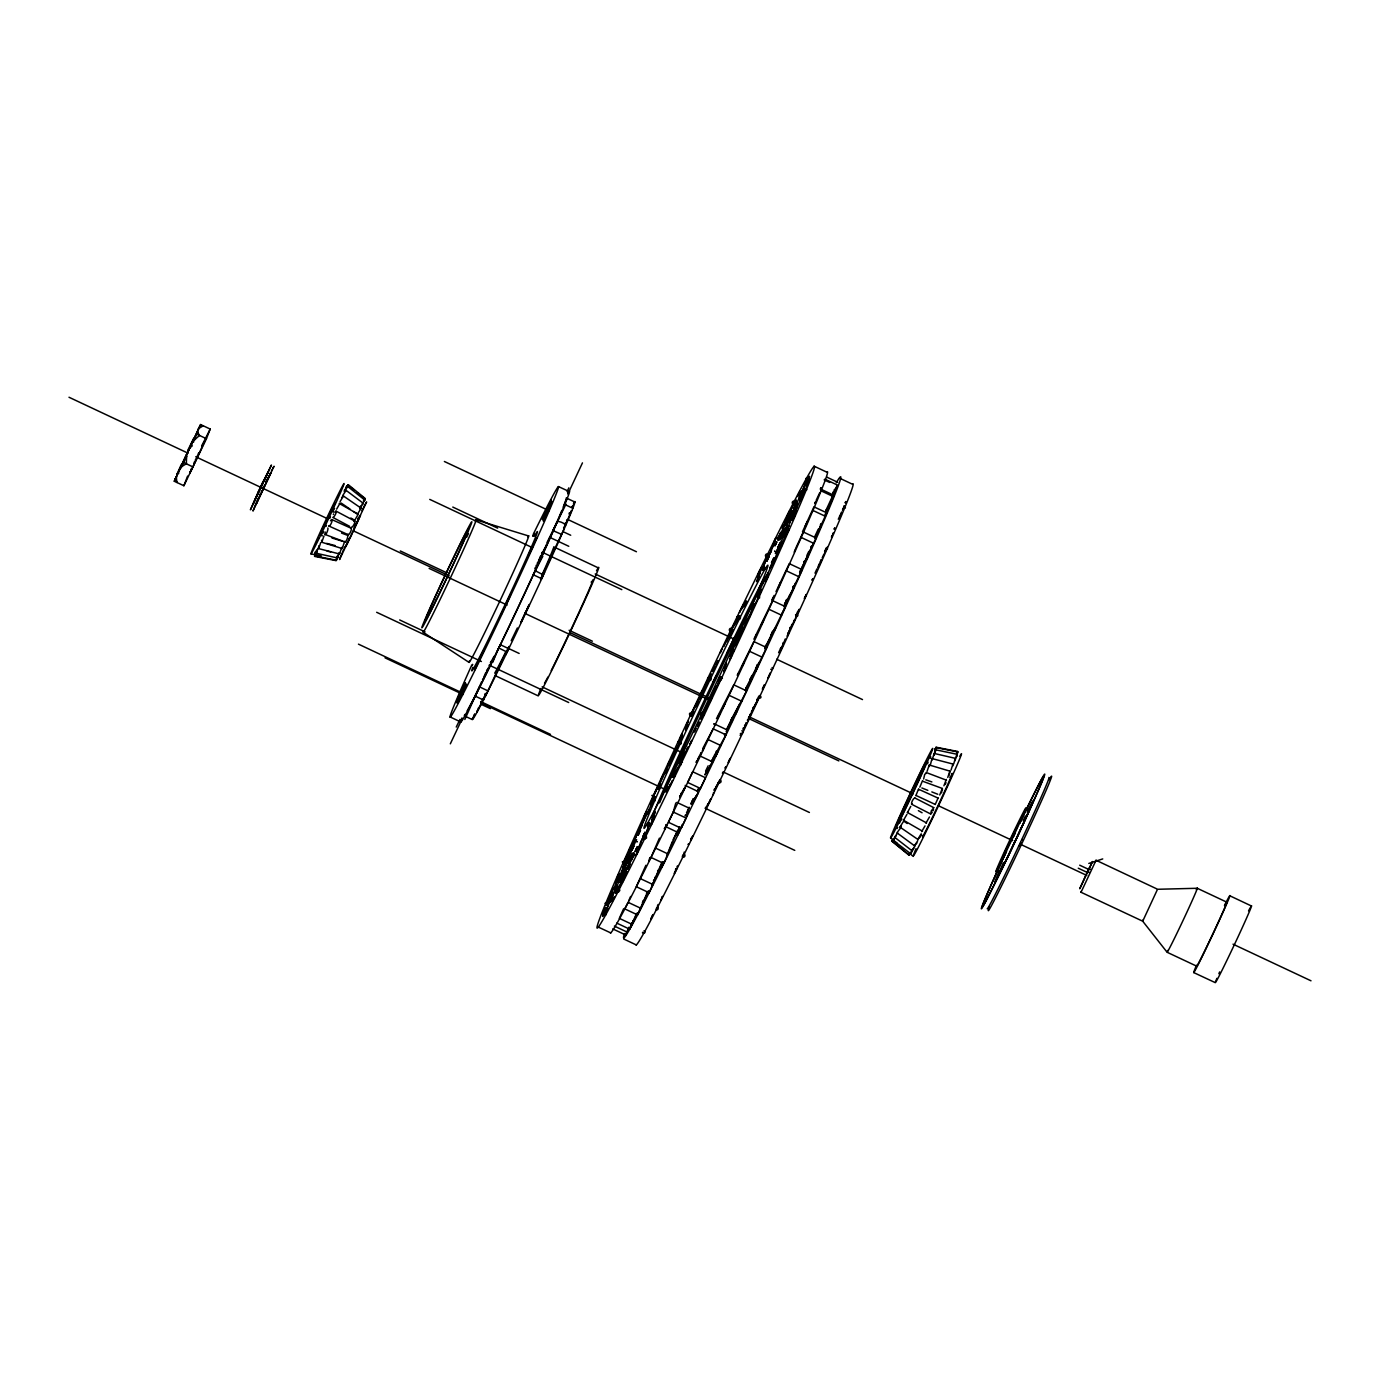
<?xml version="1.0" encoding="UTF-8"?>
<svg xmlns="http://www.w3.org/2000/svg" width="1380" height="1380" viewBox="0 0 1380 1380"><rect width="100%" height="100%" fill="white"/><g stroke="black" fill="none" stroke-linecap="round" stroke-linejoin="round"><path stroke-width="1.5" d="M922.634 781.235L942.35 788.463L942.385 790.05M927.084 771.317L929.24 764.986L949.906 771.144L949.388 774.991M947.75 777.475L949.906 771.144M337.755 555.312L336.461 560.245L315.037 555.95L315.416 552.759M336.41 560.228L336.824 557.054M934.295 754.55L935.45 749.754L956.875 754.239L956.495 756.913M320.678 542.668L318.728 548.636L339.566 554.001L341.515 548.033M926.204 773.249L924.721 774.352L923.651 779.027M946.508 780.218L926.101 772.472M936.123 747.218L957.565 751.445L956.892 755.533M913.836 848.459L911.801 850.598L894.568 837.246L897.656 832.847M911.783 850.58L915.061 846.009M341.861 547.343L342.24 548.516L344.396 542.168M339.394 552.638L339.566 554.001M337.548 556.727L337.652 558.003L339.204 552.621M951.044 770.057L952.924 764.037L952.89 765.831M918.787 790.05L918.562 789.205L938.245 798.175M916.958 843.008L914.44 845.733L896.931 832.813L901.123 827.138M914.44 845.733L917.821 840.61M935.226 749.995L935.312 748.547M336.806 558.296L336.047 560.625L314.588 556.399L315.037 553.949M682.41 856.601L682.789 854.962M931.966 760.104L931.983 758.586L952.924 764.037M1018.319 823.826L1003.346 855.773L1018.388 823.774M317.987 548.205L316.417 553.311L316.71 549.965M936.175 747.667L935.744 750.013L936.175 747.667L957.634 751.91L957.134 754.601M932.501 759.034L934.053 753.428L955.305 758.327L955.063 760.708M953.718 763.934L955.27 758.327M929.292 766.521L929.344 765.089M363.578 501.095L364.803 500.077L362.164 504.166M321.609 540.218L321.695 542.219L342.068 548.516M316.21 551.293L315.123 555.847M337.6 555.605L337.427 556.519M933.915 755.498L934.105 753.48M955.667 759.052L956.858 754.222M315.554 551.569L315.313 552.863M336.582 558.038L336.875 556.727M935.312 751.876L936.088 747.253L935.399 749.892M956.771 756.154L957.082 754.912M315.054 554.122L315.692 551.431M935.053 752.738L935.519 749.771M957.082 754.55L957.634 751.928M314.864 555.036L314.623 556.244M336.341 559.262L336.065 560.556M569.181 516.189L571.51 510.721M1196.702 966.173L1167.118 952.269L1142.709 921.202L1081.04 892.274L1081.282 891.359M318.797 545.79L318.625 548.533M322.023 536.078L322.23 535.13M957.03 753.463L957.582 751.548M533.37 574.442L542.84 556.226M533.111 536.113L534.095 533.56M1226.837 902.175L1197.236 888.272L1157.63 889.272L1096.048 860.258L1081.04 892.274M833.486 496.679L833.831 495.265L821.014 489.245L820.686 490.659L833.486 496.679L824.516 515.827M781.494 537.872L782.598 535.371M711.442 695.417L709.096 700.436L711.459 695.382M784.013 530.61L784.565 529.334M684.204 852.081L683.825 854.237M934.691 750.134L935.26 748.512M642.666 838.126L640.337 843.111L642.666 838.091M642.028 825.171L639.63 830.191L642.028 825.136M689.12 807.179L686.05 818.047L681.151 828.259L668.351 822.239L673.25 812.027L675.803 802.988M681.151 828.259L682.168 824.636M632.989 846.199L630.591 851.236L632.971 846.182M668.041 787.014L665.695 792.017L668.093 786.928M333.253 511.186L333.236 512.273M679.961 740.991L682.375 735.902L679.978 741.008M624.381 866.485L626.761 861.396L624.381 866.502M683.273 755.55L680.944 760.553L683.324 755.447M731.003 632.627L728.675 637.629L731.055 632.54M627.572 869.193L628.745 866.571M628.814 866.726L629.987 864.104M621.362 877.266L622.518 874.644M534.974 570.578L543.254 574.891M623.605 879.681L622.363 882.148L624.778 877.059M639.647 909.644L640.079 908.609M660.779 900.191L661.434 898.966M761.243 625.002L762.105 623.053M778.493 587.018L780.908 581.929M930.31 758.327L930.81 756.878M760.88 590.968C757.879 596.988 758.603 596.367 759.207 594.056C753.601 590.968 761.053 594.832 760.88 590.916M784.961 521.795L786.134 519.156M787.376 516.724L786.203 519.363M506.977 652.033L498.698 647.962M821.428 560.522L820.375 562.902M615.704 893.067L616.894 890.393M782.615 645.581L781.77 647.496M623.07 867.347L624.226 864.708M769.367 675.217L770.333 673.026M625.761 859.723L626.934 857.084M758.327 574.736L760.725 569.647L758.327 574.753M794.035 507.961L796.415 502.907M796.433 502.907L794.087 507.926M820.6 526.936L818.219 531.99L820.617 526.867M684.446 754.222L685.619 751.548M727.605 639.095L726.38 641.528L728.778 636.404M724.811 669.231L723.724 671.681L726.122 666.626M801.797 490.763L799.434 495.851L801.815 490.78M722.447 708.613L723.517 706.181M807.179 481.258L808.266 478.808M608.373 898.949L610.771 893.895M741.629 608.925L744.044 603.871M695.71 797.709L696.883 795.053M696.917 795.329L698.108 792.655M945.973 782.581L945.266 784.444M636.266 849.149L634.99 851.736L637.353 846.647M757.706 579.272L756.516 581.67L758.897 576.599M702.386 751.031L702.782 750.065M717.566 752.048L715.185 757.051L717.566 751.997M806.248 486.002L808.559 481.068L806.179 486.139M833.33 495.006L834.158 493.109M345.707 488.244L348.381 484.76L365.321 498.56L363.596 500.681M717.704 717.859L718.118 716.893M638.129 835.193L640.51 830.122L638.216 835.09M691 803.747L693.381 798.692L692.053 801.297M899.484 823.084L900.45 821.083M724.069 668.334L725.173 665.816M339.842 558.503L339.601 559.556L366.632 501.923L364.976 504.7M345.656 546.428L346.484 544.324M784.513 529.385L782.15 534.44L783.909 530.834M624.726 877.128L623.536 879.526M680.219 741.474L678.236 745.649M654.344 798.416L653.965 799.365L654.379 798.33M726.07 666.661L724.931 668.972M808.128 477.877L806.852 480.533M626.917 857.084L624.588 862.103L625.709 859.516M685.584 751.703L683.255 756.637L684.411 753.998M728.744 636.559L727.553 638.854M360.49 515.309L359.473 517.776M637.318 846.785L636.077 849.235M834.107 493.143L832.709 495.989L833.21 495.265M941.902 791.654L941.402 792.879M326.042 526.418L326.422 525.487M802.487 531.714L813.959 506.839L826.758 512.86L815.287 537.734M927.429 763.744L928.085 762.295M933.553 809.543L933.053 810.698M912.835 850.028L908.937 854.755L891.963 840.972L893.498 838.798M908.92 854.72L909.662 853.582M649.635 823.187L645.547 835.849M174.277 481.241L200.6 424.54L210.191 429.059L206.465 438.719L183.885 485.743L174.277 481.241L200.6 424.54M183.885 485.743L187.611 476.083M189.716 472.719L190.216 471.443M263.304 481.62L268.445 471.425L253.454 503.389L258.043 492.608M541.15 577.789L540.581 579.496L544.531 572.579M645.512 835.952L644.046 839.04L649.566 823.256M892.084 840.92L895.585 836.573M893.498 839.54C889.445 844.508 897.811 834.572 892.877 840.092L910.213 853.375M1087.492 871.315L1087.078 872.367L1088.941 868.296M677.666 830.191L663.815 863.466L651.015 857.446L659.433 838.126M666.92 855.479L672.353 841.524M340.084 557.882L341.171 555.209M767.97 678.046L769.247 675.458M1143.089 919.891L1142.726 921.185L1157.216 889.945M322.782 533.439L323.645 531.645M701.937 715.582L721.568 677.149M721.55 677.252L701.989 715.513M738.852 672.836L737.61 675.562M832.83 493.178L833.399 491.849M796.95 613.997L798.33 611.72M676.925 867.071L677.425 865.933M492.764 662.331L498.352 648.41M505.908 654.707L509.082 646.461L508.565 647.186M543.306 575.115L542.547 576.857M731.78 628.452L739.473 616.084M472.391 664.505L471.977 665.626L472.702 664.436M657.432 906.125L658.07 904.521M476.807 711.839L477.463 710.286M520.881 622.328L526.229 610.598M778.061 540.132L781.839 531.749M329.786 518.345L330.458 516.879M620 885.649L617.309 891.808L621.448 882.148M740.405 733.556L740.387 733.505A1.777 1.587 28 0 0 742.63 732.935A1.777 1.587 28 0 0 741.871 730.745M619.327 886.771L622.622 879.319M801.021 570.578L799.693 573.494M666.402 824.602L665.885 825.792M698.97 757.43L699.712 755.654M541.477 576.961L563.782 529.558M795.501 548.774L803.246 531.956L816.046 537.976L800.072 571.907M538.786 561.022L539.511 559.331M620.879 883.045L623.467 877.352M772.714 631.402L772.11 632.747M257.008 501.854L255.973 504.614L271.015 472.685L269.911 474.461M484.966 695.054L485.605 693.398L484.984 694.399M662.693 861.81L649.083 892.722L636.284 886.702L645.892 865.295M652.292 885.115L661.883 862.31M622.139 880.061L624.329 875.317M739.387 616.325L738.11 619.051M745.58 725.173L744.51 727.553M756.93 699.971L757.43 698.849M623.018 877.991L625.278 873.091M701.144 752.842L700.333 754.653M708.647 803.384L709.7 801.073M623.984 875.714L626.313 870.642M546.808 544.6L540.253 558.693M625.036 873.247L629.625 862.949M784.082 526.211L794.725 501.216L782.391 530.127M177.14 473.84L181.108 464.905A45.954 45.092 32.3 0 0 180.763 468.372M341.654 554.053L342.206 552.793M626.675 869.417L628.486 865.571M737.714 640.803L735.575 645.271L737.714 640.803L595.211 573.994M679.805 827.31L677.649 831.864L679.771 827.241M644.011 930.827L644.115 930.793A1.777 1.242 23.8 0 1 642.459 932.811L642.804 932.242M486.295 672.509L485.294 675.027L493.022 659.036M493.316 658.398L494.213 656.207L493.264 657.725M606.044 905.142L607.752 901.623M628.4 865.433L630.212 861.603M629.573 862.724L631.385 858.895M780.632 534.181L783.616 527.643M696.193 762.416L696.727 761.036M650.687 919.391L651.826 917.045M780.407 650.135L781.546 647.979M257.301 501.182L258.353 498.784M603.871 915.233L606.355 909.817M630.177 861.344L632.005 857.118M631.988 857.515L633.938 852.943L632.661 855.635M807.973 478.291L805.644 483.276M776.009 591.606L789.274 563.644L802.091 569.647L784.185 607.096M191.026 469.562L191.51 468.441M255.472 504.7L252.971 511.031L274.034 466.25L272.705 468.372M347.053 542.995L347.76 541.391M359.18 518.483L352.625 532.784M779.372 537.389L778.216 539.873M628.918 900.347L630.625 896.448M648.548 890.738L640.872 908.316L628.055 902.313L624.726 908.868L637.525 914.888L647.772 891.463M666.885 824.619L665.798 826.655L676.959 832.019L672.991 839.868M681.496 792.827L681.047 793.793M681.047 794.57L681.841 792.827M685.049 787.273L683.842 789.567M756.758 634.144L755.585 636.37M741.319 733.418L740.37 735.488M342.809 551.414L343.465 549.93M534.819 568.75L535.354 567.525M606.079 905.073L607.131 902.744M901.088 827.552L900.588 828.466M556.847 522.158C557.451 519.812 567.525 524.21 565.265 526.28M484.415 696.331L483.742 697.832M605.285 911.973L608.235 905.591M605.147 912.542L604.026 914.923M803.781 487.485L805.471 483.966M805.04 484.656L806.731 481.102M698.108 758.379L697.625 759.448M821.031 487.865L820.41 489.245M755.567 668.662L756.068 667.334M785.824 601.145L786.6 599.403M770.713 635.438L771.334 634.076M255.973 503.545L258.37 498.232M464.836 719.498L481.672 681.72M486.571 671.87L487.243 670.37M473.375 717.1L472.512 719.084L473.461 716.893M485.225 696.572L506.857 650.377M607.183 907.66L610.167 901.244M803.522 488.365L799.175 497.818M803.143 488.917L804.816 485.415M786.945 529.799L786.583 530.8L788.946 525.728L786.962 529.834L788.17 530.369L787.342 532.352M664.436 828.587L665.022 827.31M679.633 796.76L680.047 795.639M719.687 713.788L720.101 712.822L719.653 713.65M744.355 661.641L742.337 666.005L743.061 664.349M655.259 876.956L654.862 877.835M750.013 679.512L750.548 678.339M784.513 604.095L785.306 602.318M827.12 508.582L826.62 509.703M690.707 840.248L691.535 838.419M748.46 719.67L748.064 720.602L749.789 716.824M762.467 688.931L763.675 686.619M759.759 695.779L758.483 698.142M344.172 548.343L344.914 546.67M482.517 679.823L483.121 678.511M556.744 522.399L555.519 525.09M487.865 690.845L479.412 686.792L477.152 691.708M609.167 903.227L610.823 899.777M610.512 900.209L611.495 898.277M611.202 898.673L612.841 895.258M801.504 492.867L802.85 489.848M623.622 908.73L619.309 918.356L632.109 924.359L637.284 912.818M753.877 639.199L772.61 600.645L785.41 606.665L764.813 648.962M616.774 923.116L629.591 929.137L636.491 913.733M724.638 734.764L725.104 733.643L724.414 734.919M656.914 907.367L656.225 908.868M258.75 497.87L259.63 495.92M535.923 566.249L536.544 564.886M478.084 708.889L478.791 707.319M611.892 897.138L614.704 890.859M613.289 894.016L613.997 892.446M614.911 890.652L620.482 878.059M795.605 505.753L797.312 502.216M797.105 502.423L800.124 495.938M649.169 860.378L648.669 861.603L650.394 857.739M631.367 924.41L632.247 922.513M785.927 602.163L786.428 600.973L785.945 601.852M758.81 696.176L758.258 697.383M764.02 685.894L764.537 684.67L763.795 686.36M790.447 627.193L790.05 628.107L790.602 627.176M791.913 624.364L791.378 625.519M825.464 549.999L824.723 551.62M831.467 537.182L832.192 535.337M787.29 636.008L789.257 631.954L787.307 636.215M348.554 539.58L349.002 538.614M567.128 491.694L568.853 487.847M540.115 557.986L541.202 555.588M615.514 889.065L616.325 887.254M619.655 880.13L629.349 858.67L628.245 860.948L630.212 861.017L627.107 859.395L628.245 860.948M791.534 514.775L794.035 509.479M794 509.324L796.502 504.011M649.997 857.601L649.462 858.809L650.101 857.653M652.119 884.58L652.654 883.321L652.016 884.804M679.288 827.224L678.736 828.466L679.684 826.655M675.493 870.107L676.01 868.762M483.742 677.114L484.397 675.665M623.829 870.918L625.537 867.158M786.479 525.918L790.706 516.603M789.826 518.777L792.379 513.17M650.515 857.774L649.255 860.171M632.73 921.823L633.351 920.356L632.678 921.616M745.804 690.604L746.425 689.189L745.649 690.673M757.068 665.505L757.499 664.539L756.965 665.747M784.53 604.871L785.738 602.301M843.801 506.46L844.474 505.736L843.887 506.857M834.193 529.264L834.797 527.85L834.262 528.816M832.813 534.319L833.417 532.887L832.795 534.095M537.182 563.454L537.855 561.971M483.38 698.625L482.241 701.092M785.617 527.798C777.406 535.578 788.498 533.957 783.909 532.197M784.634 530.196L787.255 524.452M773.162 598.196L772.144 600.059M737.248 675.182L753.877 641.579L766.676 647.6L745.355 690.397M612.755 928.895L625.554 934.916L629.125 927.084M625.554 934.916L628.97 928.205M751.427 676.804L751.945 675.476L751.427 676.476M260.113 494.885L260.596 493.816M487.64 669.524L488.486 667.661M474.013 715.685L474.737 714.116M804.247 491.452C808.991 484.518 802.729 490.142 806.644 490.055M665.453 827.396L664.781 829.035L665.609 827.379M683.6 790.067L682.945 791.568L684.928 787.29M714.15 724.448L714.202 724.621M815.839 501.544L814.89 503.562M718.325 716.444L719.36 714.236M719.498 714.236L717.79 717.755M795.208 549.93L794.656 551.12M785.824 602.387L784.513 605.182M784.737 606.545L786.445 602.991L784.858 606.562M652.154 916.337L652.895 914.63L652.033 916.579M692.053 837.625L692.76 835.97L692.018 837.401M842.663 509.496L843.473 507.754M844.094 506.598L845.423 507.805L843.922 507.943M812.13 579.962L812.682 578.807M748.667 719.221L749.133 718.204M749.84 717.014L749.375 718.031M193.925 463.111L194.563 461.696M485.087 674.147L485.795 672.595M538.562 560.435L539.287 558.866M533.232 574.736L541.719 578.72M606.959 903.365L605.009 903.313L608.201 904.745L606.959 903.365L610.46 895.534M610.184 896.327L611.823 892.774M801.004 498.525L796.484 508.565M803.453 493.212L799.883 501.199M805.058 489.71L803.85 488.279L806.731 489.245M803.229 493.919L804.868 490.331M682.358 792.051L683.186 790.154L682.445 791.551M803.833 562.436L804.281 561.453M811.613 545.894L810.733 547.894L811.543 546.377M683.514 854.945L682.462 857.101A1.777 1.777 0 0 0 684.842 856.169A1.777 1.777 0 0 0 683.807 853.841M839.42 516.568L840.248 514.792M840.8 513.774L841.628 511.98M842.456 510.169L843.284 508.375M841.231 514.05L841.852 512.653L841.11 514.309M708.078 803.833L707.233 805.627M819.841 563.73L819.047 565.593L820.013 563.661M258.543 491.504L250.418 509.824L271.463 465.043L261.2 485.829M259.733 495.248L260.44 493.712M565.231 523.52L565.662 522.572M568.767 517.12L567.887 519.018M611.288 893.705L613.824 888.202M613.479 889.186L616.826 881.923M795.191 511.152L796.864 507.512M703.093 749.392L704.128 747.201L703.127 749.616M716.462 718.687L733.781 684.842L746.58 690.863L726.38 730.089M834.348 490.159L834.779 489.21L834.227 490.418M845.284 502.527L845.888 501.544M838.298 519.242L839.126 517.414M725.207 767.936L725.811 766.642M744.165 727.967L743.354 729.865L744.269 728.036M759.552 696.21L758.827 697.763M1021.873 840.299L1022.39 839.195M257.887 492.505L259.061 490.4M486.536 671.008L487.278 669.404M541.616 554.691L542.513 552.759M616.394 882.665L618.982 877.076M617.671 880.095L622.156 870.435M623.122 868.348L636.542 839.506L635.818 840.92L637.37 841.817L634.334 840.368L644.063 819.824M789.86 522.641L792.638 516.638M791.189 519.984L795.622 510.41M814.856 503.32L815.701 501.544M723.879 705.732L724.845 703.559L723.758 705.991M647.116 892.118L646.565 893.291M832.52 495.455L836.953 485.864M826.085 510.082L837.608 485.156L824.809 479.136M663.832 861.707L662.279 864.829L663.487 862.431M820.41 525.021L821.169 523.727L820.427 525.28M792.758 587.966L793.69 585.845L792.81 587.57M675.182 871.522L674.285 873.505L675.355 871.453M691.277 838.281L690.638 839.333M722.395 773.266L722.982 772.007M709.976 800.814L710.907 798.675L710.062 800.297M798.347 611.133L799.175 609.305L798.295 610.909M805.04 596.902C802.315 603.164 808.49 589.484 805.351 596.591M195.218 460.299L195.874 458.867M258.612 490.935L259.354 489.348M261.182 492.143L261.907 490.555M261.613 491.591L262.148 490.469M540.029 557.261L540.77 555.64M774.008 542.927C771.006 549.551 777.596 535.63 774.128 542.685M621.793 870.987L623.777 866.744M793.793 513.394C796.864 506.632 790.223 520.605 793.673 513.653M783.029 537.303L786.945 528.902M785.272 532.697L790.205 522.089M780.045 544.582C777.095 551.31 783.599 536.889 780.304 544.358M657.587 871.142L658.036 870.211M745.821 688.775L746.873 686.498M661.727 898.052L662.538 896.345L661.658 898.484M826.689 548.395L827.241 547.17L824.826 552.155L826.655 548.481L827.517 548.895M259.578 489.262L260.096 487.744M567.853 494.057L582.464 462.869M555.209 525.728L552.897 530.558L561.488 534.353M569.026 513.67L569.474 512.705M572.2 506.891L572.752 505.77L571.993 507.34M573.459 504.321L574.477 502.044M481.827 701.989L480.964 703.852M681.409 735.471C684.618 728.33 677.856 742.647 681.306 735.713M701.057 693.105C697.9 700.281 704.456 685.705 701.282 692.915M669.11 762.95C672.302 755.861 665.643 769.954 669.007 763.192M675.389 750.237C678.546 743.164 671.905 757.241 675.269 750.461M672.388 758.293C669.197 765.52 675.803 750.91 672.577 758.224M716.824 663.09C713.581 670.421 720.377 655.414 717.031 663.004M731.573 632.316C728.468 639.371 734.936 625.002 731.797 632.161M616.964 880.613C620.103 873.592 613.427 887.788 616.843 880.871M628.728 856.118L631.712 849.718M775.75 543.927C772.576 551.086 779.183 536.51 775.94 543.841M790.982 512.273C794.173 505.166 787.411 519.518 790.878 512.515M603.509 914.44C600.404 921.495 606.924 907.057 603.75 914.267M616.653 887.754C613.548 894.723 620.258 880.457 616.774 887.495M611.288 899.846C608.218 906.798 614.704 892.481 611.513 899.708M808.49 478.636L809.525 476.238L807.231 481.223M621.276 880.578C624.398 873.747 617.723 887.771 621.173 880.82M796.036 505.943C793.017 512.722 799.641 498.646 796.157 505.684M782.788 535.285L783.892 532.766L781.511 537.872M786.376 529.092C783.081 536.544 789.86 521.588 786.497 529.178M643.943 834.296C640.734 841.593 647.375 826.827 644.167 834.141M778.976 545.031C775.853 552.138 782.391 537.631 779.2 544.893M779.096 545.738L776.147 552.241L774.715 551.241M777.302 549.775L783.288 536.958M795.311 512.204C798.434 505.373 791.792 519.329 795.191 512.463M666.454 789.274C663.47 796.019 669.818 781.977 666.695 789.084M725.345 665.764L726.449 663.245L724.138 668.231M687.154 749.116C684.032 756.085 690.759 741.802 687.275 748.84M701.799 717.428C698.729 724.345 705.422 710.096 701.937 717.169M743.13 629.936C746.218 623.139 739.749 636.784 743.027 630.16M690.897 742.388C694.071 735.333 687.378 749.478 690.776 742.647M730.831 657.415C733.953 650.584 727.312 664.556 730.727 657.656M816.201 500.233L819.789 492.574M702.8 748.477L713.115 728.795L725.932 734.816L711.373 761.622M632.385 922.547L631.316 924.773M646.513 893.084L646.961 892.135M642.632 902.468L643.529 900.485L642.39 902.658M826.016 510.686L827 508.616M825.758 512.498L833.831 495.265M814.649 536.872L818.236 529.213M827.897 508.823C824.912 515.413 831.467 501.561 828.034 508.547M705.836 772.938C702.731 779.993 709.199 765.641 706.043 772.8M765.227 646.823L765.986 645.184L765.262 646.427M731.59 721.43C728.502 728.468 734.988 714.098 731.831 721.274M736.334 712.184C733.229 719.221 739.732 704.835 736.558 712.011M725.932 766.693L725.225 768.194M1020.286 843.698L1020.821 842.559M260.113 488.123L260.855 486.157M262.666 488.951L263.407 487.347M262.683 489.331L263.218 488.175M541.547 554.001L542.323 552.345M489.4 665.695L489.866 664.712M566.559 520.657L566.99 519.708M567.439 519.984L566.559 521.847M710.062 675.648C706.715 683.152 713.477 668.282 710.079 675.924M637.681 832.14C634.352 839.609 641.114 824.74 637.75 832.33M618.171 875.576C614.773 883.235 621.638 868.106 618.223 875.8M624.295 864.88L625.451 862.241L623.173 867.192M635.783 841.007L634.265 840.351M632.816 848.2C636.456 840.765 629.418 855.393 633.023 848.045M786.1 523.141C782.753 530.679 789.55 515.672 786.186 523.279M615.825 887.116C612.548 894.481 619.258 879.75 615.86 887.392M622.604 874.799L623.76 872.16L621.483 877.094M616.929 890.669L618.102 887.995L615.756 893.015M652.481 819.686C649.273 826.931 655.948 812.251 652.585 819.824M681.047 764.813A1.777 1.639 28.6 0 1 679.219 763.382L681.513 758.293L679.184 763.209A1.777 1.639 28.6 0 1 680.323 761.536A1.777 1.639 28.6 0 1 682.445 762.467M739.439 634.869C743.164 627.296 735.989 642.149 739.628 634.783M745.942 621.587C742.63 629.056 749.495 613.928 746.062 621.656M698.245 724.086C694.951 731.521 701.696 716.634 698.332 724.224M730.796 654.568C727.433 662.124 734.367 646.892 730.883 654.707M806.644 523.52L807.8 520.933L806.593 523.296M737.61 675.234L738.835 672.733M762.485 622.57L763.519 620.241L762.416 622.363M723.638 705.922L722.534 708.492M826.379 510.22L825.895 511.238M649.135 891.549L647.996 894.137L649.221 891.722M807.386 556.968C804.074 564.386 810.836 549.533 807.455 557.141M750.409 681.254C754.17 673.63 746.977 688.517 750.634 681.099M775.232 628.383C771.903 635.835 778.665 621 775.284 628.573M832.244 535.543L831.554 536.993M675.476 871.194L676.614 868.693L675.527 870.745M706.318 806.576L705.818 807.628M691.708 838.385L690.725 840.437M709.838 801.073L708.613 803.591M196.581 457.384L197.305 455.849M260.647 486.985L263.097 481.43M480.757 703.041L481.206 702.092M774.939 539.942C778.51 532.732 771.524 547.136 775.008 540.115M665.954 771.42C669.542 764.141 662.555 778.579 666.074 771.489M625.571 858.826L623.743 862.69L630.056 849.304M770.454 552.431C774.145 544.979 766.97 559.797 770.609 552.431M783.202 526.349C786.755 519.191 779.769 533.543 783.271 526.505M780.959 534.802C784.582 527.453 777.527 542.03 781.115 534.767M629.211 857.791C632.937 850.253 625.916 864.777 629.418 857.705M628.573 861.206C632.264 853.72 625.261 868.193 628.745 861.172M789.498 520.295C793.155 512.929 786.065 527.539 789.584 520.433M630.884 858.326C634.507 851.011 627.52 865.433 631.057 858.274M625.83 869.797C629.487 862.431 622.363 877.094 625.916 869.952M778.665 549.43C782.253 542.202 775.25 556.623 778.751 549.568M786.255 533.353C789.86 526.056 782.805 540.632 786.307 533.577M625.813 873.73C629.349 866.606 622.397 880.906 625.865 873.92M782.857 541.874L786.41 534.112M788.17 530.369L788.946 528.833L788.67 530.644M781.77 544.928C785.324 537.734 778.355 552.155 781.839 545.1M784.651 538.062L787.29 532.249M637.008 852.961C640.648 845.612 633.524 860.292 637.077 853.133M694.985 730.072C698.642 722.689 691.604 737.213 695.175 729.986M667.713 788.618C671.284 781.408 664.246 795.932 667.782 788.791M749.616 616.343C753.152 609.236 746.269 623.38 749.668 616.55M779.666 584.395L780.873 581.946M779.735 584.551L778.596 586.897M665.936 826.396L666.799 824.585M799.814 573.235L800.9 570.664M678.098 831.726C681.703 824.429 674.613 839.075 678.184 831.864M707.681 769.988C711.356 762.571 704.231 777.268 707.802 770.057M732.383 717.462L726.605 729.675L713.805 723.655M710.01 766.021C713.615 758.776 706.577 773.266 710.062 766.262M651.722 917.269L650.756 919.235M824.585 551.879L825.361 549.947M822.152 558.02L823.946 554.018M812.734 578.996L812.147 580.238M753.187 707.371L752.738 708.32M781.442 648.203L780.425 650.291M1019.216 845.975L1019.751 844.836M450.329 743.82L462.127 718.842M490.366 662.814L491.142 661.175M542.978 551.776L543.91 549.827M474.202 715.254L474.651 714.288M721.24 650.739C717.773 657.708 724.707 643.46 721.24 650.428M757.689 578.979L758.879 576.581M629.107 851.512L636.318 836.09M604.664 909.644C601.387 916.199 608.114 902.399 604.647 909.317M800.642 498.456C797.381 504.994 804.091 491.245 800.642 498.128M763.709 581.256C760.242 588.208 767.211 573.908 763.692 580.946M776.578 555.105L781.132 545.29M654.327 814.114C650.808 821.152 657.863 806.714 654.31 813.803M779.269 549.447L782.891 541.564M681.996 792.827L681.065 794.742M814.769 538.166L821.221 524.538M824.912 516.758L826.758 512.86M806.972 555.26L808.818 551.362M700.419 788.446L705.491 777.751L692.674 771.748L687.62 782.443L700.419 788.446L697.124 791.085L685.17 785.41M845.768 501.803L845.216 502.958M814.994 573.149L816.908 568.905M817.684 567.508L819.548 563.333M820.427 561.488L821.307 559.625M820.358 561.815L821.255 559.918M740.336 735.212L741.164 733.487M744.527 727.191L745.493 725.19M729.192 760.691C725.759 767.573 732.763 753.221 729.192 760.38M769.143 675.7L768.073 677.873M758.534 592.71L758.086 593.659L764.348 580.583M770.92 567.025L775.87 556.399M772.921 562.833L776.75 554.553M665.195 827.275L664.436 828.828M699.953 755.447L699.091 757.206M743.32 664.125L744.269 661.831M804.523 560.936L803.885 562.609M750.737 678.287L750.013 679.754M676.183 868.71L675.596 869.9M691.121 838.298L690.673 839.558M763.554 686.567L762.416 689.258M707.354 805.385L707.94 803.816M198.03 454.296L198.772 452.726M354.143 527.557L354.66 526.453M352.09 533.905L350.037 538.2M476.842 692.329L475.031 696.038L483.518 700.022L484.173 698.729M480.516 704.801L479.602 706.681M640.837 826.793L648.014 811.578M653.482 800.366L653.93 799.227L647.668 812.51M764.003 581.515L768.229 572.441M764.986 579.462L771.161 566.283M772.162 600.317L773.042 598.161M755.498 636.87L756.654 634.144M762.26 623.036L761.277 625.002M771.455 634.162L770.713 635.663M756.275 667.196L755.654 668.489M714.288 755.567L714.995 754.101M715.702 752.618L716.41 751.117M820.427 562.454L821.411 560.504M769.333 674.958L770.316 673.009M563.178 507.133A120.284 2.933 -64.8 0 0 564.299 504.269L567.197 498.232M490.78 662.797L491.194 661.9M566.145 522.71L564.989 525.125M482.12 700.195L482.552 699.263M650.567 806.455L653.447 800.452L655.259 800.607L652.119 799.072L653.447 800.452M820.393 488.951L820.979 487.744M700.316 754.36L701.057 752.842M799.589 572.234L812.389 545.583M713.581 757.034L711.511 761.38L699.505 755.74M797.054 614.307C798.865 619.844 796.639 608.545 795.829 617.412M355.195 525.366L356.195 523.261M500.319 644.702L508.806 648.686M653.741 795.466L651.86 795.484L655.052 796.916L653.741 795.466L652.843 797.399L657.087 788.549M759.742 596.954L756.947 596.16L758.275 597.609L759.276 595.418L753.273 607.925M794.173 552.138L795.07 549.93M697.573 759.241L698.056 758.258M680.219 795.587L679.702 796.622M696.883 761.001L696.331 762.157M796.674 615.67L795.536 614.842M781.753 647.237L782.615 645.53M267.099 479.619L267.806 478.17M357.765 519.156L358.662 517.293M544.358 548.895L545.186 547.187M526.66 609.718L527.488 608.028M654.051 795.035L657.915 786.841M755.516 603.095L750.841 612.944M653.965 879.733L653.465 880.75M792.517 624.278L794.742 619.465M795.553 617.792L796.364 616.084M794.173 620.862L795.001 619.137M546.894 542.754L566.007 504.131M657.311 788.308L663.556 775.232M697.176 791.051L698.47 788.377M790.723 627.762L787.566 634.214M790.878 627.659L787.652 634.265M791.689 625.968L792.31 624.467M181.487 466.957L186.8 455.9A45.954 45.092 32.3 0 0 186.455 463.835A45.954 30.17 23.9 0 0 181.47 466.923M500.043 645.288L498.87 647.634M479.171 707.578L476.842 712.184M660.502 781.736L665.143 772.007M749.15 616.17L742.733 629.539M751.514 611.34L746.097 622.673M772.3 599.179L774.163 595.401M833.451 492.039L832.83 493.247M784.513 605.682L790.05 594.297M792.827 588.622L795.605 582.929M800.227 573.442L802.091 569.647M772.11 632.437L772.645 631.367M757.499 699.005L756.913 700.143M268.479 476.79L269.135 475.462M267.237 479.774L268.134 477.963M356.678 522.278L357.144 521.33M349.554 539.183L348.64 541.046M456.245 727.07L460.006 719.377M491.987 660.295L492.66 658.933M664.401 773.749L673.492 754.981M732.987 649.014L731.797 651.602L735.35 644.253M680.426 764.244L681.634 761.588L672.681 776.63L680.236 764.641M665.867 825.551L666.333 824.585M782.788 643.994L783.633 642.269M782.857 644.081L783.736 642.304M784.513 640.717L785.255 638.957M192.51 467.803L204.568 441.462L203.567 443.049M333.788 509.875L334.581 508.409M668.489 765.417L674.32 753.308M741.854 631.074L734.436 646.34M743.527 627.676L736.868 641.424M687.671 810.457L686.498 812.855M687.982 809.853L688.879 808.025L676.873 802.384M691.587 802.608L691.104 803.539M778.596 652.757L779.441 650.808M780.269 649.135L781.097 647.427M780.287 649.325L781.132 647.582M569.388 514.723L570.406 512.67M507.995 650.36L507.133 652.033M731.59 628.797L730.4 631.35L737.972 619.292M674.251 753.687L677.563 746.735M702.938 750.013L702.472 750.91M685.032 815.822L685.619 814.649M718.859 782.27L720.05 779.631L718.29 782.822M661.331 899.191L660.83 900.14M269.755 474.202L270.342 473.012M676.666 748.823L680.168 741.509M764.917 647.893L774.232 629.159M781.684 614.169L785.41 606.665M573.632 503.959L574.425 502.406M564.248 526.643L563.575 527.971M527.867 607.252L528.833 605.32M361.922 510.652L363.302 507.926M358.007 519.587L358.783 518.052M348.226 541.891L347.122 544.082M692.329 711.908L690.466 715.892L693.623 709.337M758.759 697.9L756.809 701.799M268.548 477.135L269.29 475.669M545.894 545.755L546.463 544.634M539.908 559.366L538.89 561.35M201.722 445.861L210.191 429.059M202.153 445.809L203.171 443.825M191.924 469.01L189.733 473.15M692.553 711.735L695.503 705.611M757.861 699.401L751.375 712.511M532.766 536.009L534.025 533.629M694.399 708.078L696.71 703.214M756.016 703.041L751.427 712.063M695.589 705.732L698.47 699.746M637.525 914.888L640.872 908.316M271.412 470.873L271.877 469.942M697.331 702.317L699.608 697.521M745.994 688.085L759.155 662.314M698.435 700.126L700.73 695.348M750.254 714.702L750.806 713.615M767.866 554.191L762.381 569.888L767.97 554.036M699.539 698.004L703.058 690.811M749.754 715.323L750.358 714.167M748.547 718.014L749.15 716.841M363.906 506.719L364.475 505.649M701.264 694.658L704.214 688.586M748.581 717.583L749.168 716.462M747.356 720.308L747.943 719.17M702.972 691.346L705.335 686.447M745.649 723.62L746.201 722.534M704.076 689.224L706.422 684.359M744.527 725.742L745.079 724.69M570.699 512.101L571.493 510.721M705.163 687.171L707.491 682.341M742.94 728.795L743.458 727.795M359.421 516.793L360.163 515.447M346.811 544.669L345.673 546.687M706.198 685.17L710.079 677.494L707.216 683.238M797.036 613.841L797.33 612.03M507.374 649.376L508.237 647.755M629.591 929.137L632.109 924.359M731.193 719.687L739.852 703.472M1094.961 862.086L1096.065 860.309M744.01 603.871L741.698 608.873M610.754 893.895L608.425 898.898M176.502 476.842L175.26 478.929M521.002 622.535L529.282 604.475M718.635 782.684L715.651 788.032M698.073 792.655L695.727 797.709M897.052 828.604L897.724 827.483M921.202 835.176L920.115 836.901M627.624 869.141L629.953 864.122M717.962 783.374L716.789 785.41M785.013 521.744L787.342 516.724M345.656 487.847L348.346 484.76M715.358 788.515L714.081 790.654M716.531 785.875L715.53 787.514M932.276 812.164L931.241 813.562M359.766 507.288L360.749 505.839M714.823 788.653L714.167 789.653M348.295 484.932L346.794 486.484M900.847 820.479L901.899 819.099M365.165 498.853L363.682 500.802M344.31 490.331L345.138 489.227M892.049 841.369L908.989 855.203L911.594 852.047M909.006 855.186L910.662 853.116M919.701 837.488L917.786 839.368L899.933 827.086L903.434 821.531M345.863 487.589L347.898 485.173M911.921 851.581L909.989 853.789M341.585 497.525L343.465 496.041L340.049 501.63M363.665 500.371L364.906 498.922L357.196 492.677M363.527 500.543L364.51 499.353M896.189 835.59L894.688 837.194M345.776 488.451L347.726 486.502L364.803 500.077M901.295 825.999L900.053 827.12M344.345 491.798L346.07 490.366L363.337 503.338L359.904 508.513M912.37 803.66C910.076 805.023 912.991 798.244 914.785 797.933M344.362 491.228L347.76 486.536M908.23 811.992L907.367 812.492L926.515 822.911M342.809 495.386L346.104 490.4M904.314 819.72L903.452 820.22L922.495 831.209M921.219 833.779L917.786 839.368M362.353 503.976L363.337 503.338M359.99 508.789L361.146 508.254L357.679 513.774M916.148 795.518L935.312 804.471M339.221 503.459L358.231 514.257L354.746 520.243L350.831 518.018M932.017 758.655L930.189 765.417M906.953 814.321L903.52 820.255M925.014 825.895L921.633 831.709M942.35 788.463L939.711 795.018M918.476 789.222L915.837 795.691M910.783 806.351L907.436 812.527M929.447 816.995L925.946 823.136M933.794 807.662L931.259 810.871L930.845 813.889M336.634 509.151L340.049 503.114M1088.803 863.449L1102.741 858.912M922.53 780.649L919.822 787.169M321.781 542.236L324.024 535.871M759.604 597.954L758.414 597.678M946.335 779.407L943.903 785.789M938.107 797.985L935.226 804.454M1090.804 869.348L1088.803 869.124L1092.546 861.517L1079.764 888.772L1087.181 872.108L1089.527 872.384M311 553.915L321.161 555.881M327.129 551.172L330.683 551.879M316.417 553.311L337.6 557.986M326.732 543.392L335.064 545.531M475.997 519.846L528.54 535.94M331.976 537.993L342.154 541.15M925.79 779.821L931.88 781.925M774.629 551.258L777.785 552.69M341.55 533.094L347.501 535.302A3.536 0.897 -69.5 0 1 346.656 540.046A3.536 0.897 -69.5 0 1 344.793 541.34M325.249 534.543L345.069 541.961M921.875 787.98L927.843 790.343M931.828 791.913L937.796 794.259M331.873 519.605L351.124 528.247M329.009 526.073L348.26 534.716M569.25 491.573L558.365 486.536M450.311 717.031L460.851 722.051M623.191 862.362L622.259 861.948L623.398 862.5M624.519 862.983L625.382 863.414L623.691 862.638M1251.47 906.005L1229.77 895.758M1193.7 972.572L1215.314 982.663M813.959 466.112L826.758 472.132A254.731 6.21 -64.8 0 1 724.12 705.87A254.731 6.21 -64.8 0 1 610.34 932.656M839.558 478.153L852.357 484.173A254.731 6.21 -64.8 0 1 749.737 717.893A254.731 6.21 -64.8 0 1 635.956 944.679M826.689 477.083L837.66 482.241M824.153 479.843L829.639 482.431M812.63 510.307L825.447 516.327M800.986 537.355L813.786 543.375M786.186 570.751L798.986 576.771M566.231 497.973L574.718 501.958M564.299 504.269L572.786 508.254M768.781 609.201L781.598 615.221M444.377 461.489L549.136 510.721M568.525 519.829L636.439 551.741M563.023 531.645L570.716 535.25M549.568 537.251L568.784 546.29M553.673 546.842L598.489 567.956M452.778 507.064L497.645 528.143M776.664 659.243L862.5 699.574M429.749 499.388L532.559 547.705M542.271 552.259L621.811 589.639M749.478 651.257L762.278 657.26M196.857 434.217L206.465 438.719M728.968 695.261L741.784 701.282M263.718 480.568L266.271 481.775M1079.712 865.191L1089.217 869.676M1078.263 868.21L1087.768 872.678M400.304 550.965L446.879 572.838M569.095 630.263L592.365 641.2M69 397.25L188.077 453.192M195.736 456.78L328.319 519.087M353.66 530.99L449.207 575.874M570.095 632.678L710.476 698.642M749.461 716.962L913.25 793.914M938.59 805.817L1012.678 840.627M1020.493 844.301L1086.784 875.438M1233.013 944.162L1311 980.801M429.111 568.388L507.15 605.061M524.711 613.307L710.079 700.402M749.099 718.721L838.85 760.898M183.713 462.559L193.304 467.078M708.095 739.559L720.895 745.58M507.633 648.031L519.156 653.447M399.683 619.948L425.04 631.868M542.099 686.878L684.532 753.791M723.551 772.127L809.405 812.475M376.654 612.289L481.413 661.503M489.175 665.143L568.715 702.524M495.472 675.752L538.303 695.917M358.455 644.15L463.214 693.381M480.671 701.575L550.516 734.402M385.055 657.846L463.094 694.519M480.654 702.765L666.005 789.86M705.042 808.197L794.777 850.373M480.809 704.145L490.418 708.647M673.25 812.027L686.05 818.047M464.387 715.875L472.339 719.601M655.552 848.096L668.351 854.116M640.303 878.594L653.102 884.597M614.376 926.101L627.193 932.121M598.058 926.963L610.857 932.966M623.674 938.987L636.473 945.007M788.618 530.576L787.497 530.093M775.991 552L777.613 552.569M825.913 548.136L827.327 548.774M914.716 797.899L933.742 807.628M911.507 804.195L930.586 813.941M336.099 511.152L354.746 521.036M349.606 526.315L332.804 517.414A3.536 0.932 -62.1 0 0 335.961 513.17A3.536 0.932 -62.1 0 0 334.685 512.204M918.356 810.647L922.082 812.768M423.212 632.282L469.148 662.469M903.935 821.255L907.229 823.515M343.413 496.007L361.112 508.185M341.171 503.045L350.054 509.151M353.522 511.532L357.11 513.998M347.915 485.173L354.108 490.176M890.566 837.919L897.052 843.197M910.024 853.772L913.267 856.411M959.79 756.257A56.597 1.38 -64.8 0 1 935.692 811.733A56.597 1.38 -64.8 0 1 916.027 848.7M952.286 773.438A35.38 0.863 -64.8 0 1 938.435 804.713A35.38 0.863 -64.8 0 1 922.565 836.815M922.513 836.056A35.38 0.863 -64.8 0 1 922.772 835.366M949.871 777.32A35.38 0.863 -64.8 0 1 950.423 776.267M951.683 774.008A35.38 0.863 -64.8 0 1 951.959 773.559M1027.531 810.905A45.005 1.104 -64.8 0 1 1028.031 813.441A45.005 1.104 -64.8 0 1 1001.294 870.349A45.005 1.104 -64.8 0 1 999.517 870.521M1048.886 777.544A72.519 1.777 -64.8 0 1 1019.423 844.56A72.519 1.777 -64.8 0 1 987.217 908.713M1019.665 823.36A72.519 1.777 -64.8 0 1 1039.002 788.722A72.519 1.777 -64.8 0 1 987.838 897.276A72.519 1.777 -64.8 0 1 1006.538 851.219M1013.092 837.212A72.519 1.777 -64.8 0 1 1015.301 832.537M1019.82 822.929A74.296 1.811 -64.8 0 1 1039.761 787.135A74.296 1.811 -64.8 0 1 987.511 898.104A74.296 1.811 -64.8 0 1 1005.641 853.047M1013.092 837.125A74.296 1.811 -64.8 0 1 1015.352 832.347M1049.266 779.7A74.296 1.811 -64.8 0 1 1021.045 845.336A74.296 1.811 -64.8 0 1 989.288 907.281M1027.255 812.354A35.38 0.863 -64.8 0 1 1022.615 824.878A35.38 0.863 -64.8 0 1 1002.535 867.089A35.38 0.863 -64.8 0 1 1003.364 862.621M1023.029 820.686A35.38 0.863 -64.8 0 1 1025.392 815.942M1251.039 906.384A42.452 1.035 -64.8 0 1 1231.581 950.596A42.452 1.035 -64.8 0 1 1216.901 978.334M1218.851 973.745A42.452 1.035 -64.8 0 1 1219.661 971.899M1248.538 910.886A42.452 1.035 -64.8 0 1 1250.297 907.626M1224.457 905.504A42.452 1.035 -64.8 0 1 1225.509 906.608A42.452 1.035 -64.8 0 1 1201.031 958.91A42.452 1.035 -64.8 0 1 1196.495 965.276M1224.94 905.245A35.38 0.863 -64.8 0 1 1214.538 930.275A35.38 0.863 -64.8 0 1 1196.84 965.552M1196.253 889.686A35.38 0.863 -64.8 0 1 1182.815 920.943A35.38 0.863 -64.8 0 1 1167.704 950.441M836.263 482.741A254.731 6.21 -64.8 0 1 737.489 710.683A254.731 6.21 -64.8 0 1 624.502 933.518M772.093 667.523A1.777 1.173 26.4 0 1 770.764 669.317M759.621 695.537A1.777 1.259 26.6 0 1 760.811 697.607A1.777 1.259 26.6 0 1 758.327 697.659M713.374 792.845A1.777 1.76 0 0 1 712.787 794.846M719.705 779.596A1.777 1.639 28.6 0 1 720.895 782.011A1.777 1.639 28.6 0 1 718.221 782.426M688.655 843.887A1.777 1.673 21.1 0 1 687.947 844.353M657.536 907.143A1.777 1.621 21.9 0 1 656.173 909.955M708.164 765.797A141.519 3.45 -64.8 0 1 705.594 771.075M721.136 680.064A1.777 1.259 26.6 0 1 719.221 678.65A1.777 1.259 26.6 0 1 720.343 677.321A1.777 1.259 26.6 0 1 722.413 678.563M646.547 837.729A1.777 1.777 0 0 1 646.323 838.333M645.219 839.161A1.777 1.777 0 0 1 643.08 837.867A1.777 1.777 0 0 1 644.374 835.728A1.777 1.777 0 0 1 646.513 837.022M618.947 891.722A1.777 1.621 21.9 0 1 616.325 890.704A1.777 1.621 21.9 0 1 617.93 888.651A1.777 1.621 21.9 0 1 619.706 890.773M681.03 743.837A1.777 1.173 26.4 0 1 678.408 743.665A1.777 1.173 26.4 0 1 678.65 741.716A1.777 1.173 26.4 0 1 681.116 743.164M740.387 618.292A1.777 1.76 0 0 1 737.524 618.982A1.777 1.76 0 0 1 737.972 616.084A1.777 1.76 0 0 1 740.491 617.619M651.67 817.684A141.519 3.45 -64.8 0 1 706.922 694.795A141.519 3.45 -64.8 0 1 765.21 576.236M712.822 682.772A183.333 4.468 -64.8 0 1 716.134 675.752M726.708 653.551A183.333 4.468 -64.8 0 1 734.332 637.646M659.554 802.884A133.204 3.243 -64.8 0 1 709.061 693.623A133.204 3.243 -64.8 0 1 759.914 589.657M327.819 528.005A3.536 0.897 -69.5 0 1 327.302 531.507A3.536 0.897 -69.5 0 1 325.387 534.543A3.536 0.897 -69.5 0 1 325.249 532.025M350.675 528.368A3.536 0.932 -65.8 0 1 350.52 531.938A3.536 0.932 -65.8 0 1 348.019 534.215M330.476 520.829A3.536 0.932 -65.8 0 1 332.114 520.105A3.536 0.932 -65.8 0 1 330.752 524.314A3.536 0.932 -65.8 0 1 328.82 525.866M353.884 521.468A3.536 0.932 -62.1 0 1 354.315 523.831A3.536 0.932 -62.1 0 1 351.331 527.177M333.322 514.481A3.536 0.932 -62.1 0 1 333.598 513.912M192.355 445.757A45.954 45.092 32.3 0 0 188.06 449.863L193.39 438.823A45.954 30.17 23.9 0 0 193.545 442.342M176.468 476.842A45.954 30.17 24 0 0 177.02 482.517A45.954 14.921 25.6 0 1 175.122 478.946M177.106 473.823A45.954 14.921 25.7 0 1 178.779 473.236M553.397 548.033A70.76 1.725 -64.8 0 1 541.771 575.391M517.345 627.952A70.76 1.725 -64.8 0 1 511.221 640.665M505.649 652.033A70.76 1.725 -64.8 0 1 494.695 673.181M573.528 503.286A120.284 2.933 -64.8 0 1 527.539 609.201A120.284 2.933 -64.8 0 1 472.426 718.79M566.18 498.836A120.284 2.933 -64.8 0 1 565.179 501.923M561.798 510.514A120.284 2.933 -64.8 0 1 513.584 616.86A120.284 2.933 -64.8 0 1 467.199 710.821M465.095 714.357A120.284 2.933 -64.8 0 1 464.422 715.289M567.974 492.97A127.357 3.105 -64.8 0 1 519.294 605.113A127.357 3.105 -64.8 0 1 460.937 721.154M461.334 719.825A127.357 3.105 -64.8 0 1 461.99 717.911M596.522 570.699A70.76 1.725 -64.8 0 1 567.491 637.767A70.76 1.725 -64.8 0 1 540.874 688.517M592.727 579.928A57.391 1.397 -64.8 0 1 592.745 580.359M592.279 581.825A57.391 1.397 -64.8 0 1 575.408 620.086A57.391 1.397 -64.8 0 1 551.207 670.611M547.894 677.08A57.391 1.397 -64.8 0 1 544.514 683.169M591.192 582.257A57.391 1.397 -64.8 0 1 591.761 581.291M533.353 534.077A127.357 3.105 -64.8 0 1 546.394 517.19A127.357 3.105 -64.8 0 1 465.336 689.586A127.357 3.105 -64.8 0 1 471.546 665.539M527.781 536.889A69.897 1.708 -64.8 0 1 499.681 601.439A69.897 1.708 -64.8 0 1 469.562 660.589M534.388 536.285A76.901 1.88 -64.8 0 1 506.46 601.697A76.901 1.88 -64.8 0 1 472.857 667.351M475.151 520.933A62.117 1.518 -64.8 0 1 451.639 575.305A62.117 1.518 -64.8 0 1 423.298 631.471M466.561 537.355A62.117 1.518 -64.8 0 1 468.458 533.543M501.423 614.014L510.445 594.884L501.423 614.014M319.988 534.577L335.047 502.717L319.988 534.577M456.401 701.764L465.388 682.686L456.401 701.764M543.289 520.778L552.293 501.699L543.289 520.778M474.599 669.869L483.604 650.825L474.599 669.869M527.695 556.968L536.682 537.924L527.695 556.968M700.557 697.659L702.955 692.588L700.557 697.659M457.401 703.386L466.388 684.342L457.401 703.386M542.323 519.053L551.31 500.026L542.323 519.053M651.188 804.109L653.602 799.037L651.222 804.04M758.431 594.004L760.829 588.932L758.448 593.935M179.969 468.596L194.959 436.873L179.969 468.596M651.981 819.893L654.379 814.821L652.05 819.737M757.637 578.203L760.035 573.149L757.637 578.203M769.988 567.905L772.386 562.85L769.988 567.905M631.057 860.879L633.455 855.807L631.109 860.741M778.562 537.217L780.942 532.163L778.613 537.079M743.906 606.113L746.304 601.059L743.941 606.044M691.328 804.005L693.726 798.951L691.328 804.005M643.943 819.22L646.323 814.183L643.96 819.151M638.181 848.579L640.579 843.542L638.25 848.407M658.105 787.739L660.502 782.702L658.157 787.583M751.531 610.34L753.929 605.303L751.531 610.34M771.437 549.499L773.835 544.462L771.506 549.326M765.693 578.858L768.091 573.821L765.693 578.858M621.276 875.213L623.657 870.159L621.293 875.144M696.089 706.318L698.47 701.264L696.089 706.318M712.529 671.422L714.926 666.385L712.529 671.422M713.546 691.742L715.927 686.705L713.564 691.691M788.256 520.864L790.636 515.809L788.256 520.864M612.082 901.623L614.48 896.586L612.151 901.451M632.109 846.078L634.49 841.041L632.109 846.078M643.925 817.115L646.306 812.078L643.925 817.115M661.175 779.131L663.573 774.094L661.193 779.062M758.293 575.805L760.673 570.768L758.362 575.633M765.71 580.963L768.108 575.926L765.745 580.877M787.255 515.965L789.636 510.928L787.273 515.896M797.554 496.455L799.934 491.418L797.606 496.283M791.327 592.986L793.707 587.949L791.344 592.917M651.136 802.108L653.534 797.088L651.17 802.039M629.021 850.546L631.402 845.509L629.021 850.546M661.451 867.572L663.832 862.534L661.451 867.572M636.663 852.788L639.061 847.769L636.698 852.719M773.111 563.333L775.474 558.314L773.111 563.333M793.914 505.046L796.312 500.009L793.949 504.977M767.435 644.546L769.816 639.527L767.452 644.477M605.354 913.353L607.7 908.368L605.354 913.353M743.078 606.855L745.459 601.818L743.147 606.683M692.173 803.229L694.554 798.175L692.191 803.143M804.281 484.708L806.662 479.688L804.298 484.639M755.136 672.025L757.534 667.006L755.136 672.025M651.308 823.36L653.689 818.34L651.377 823.187M651.964 822.963L654.344 817.926L651.964 822.963M691.225 715.875L693.605 710.855L691.242 715.806M718.428 682.186L720.791 677.166L718.428 682.186M757.672 575.081L760.052 570.043L757.706 574.994M676.907 835.4L679.288 830.363L676.942 835.314M677.58 835.004L679.961 829.966L677.58 835.004M792.62 519.88L795.001 514.843L792.655 519.794M805.437 525.884L806.507 523.779L805.454 525.815M617.188 882.027L619.568 876.99L617.188 882.027M685.912 726.415L688.275 721.395L685.929 726.346M726.363 731.814L728.744 726.794L726.398 731.745M658.312 789.326L660.692 784.323L658.312 789.326M709.648 702.541L712.028 697.521L709.682 702.489M751.324 608.701L753.687 603.681L751.324 608.701M766.78 561.332L769.143 556.312L766.797 561.263M750.444 715.582L750.047 716.565L750.427 715.634M667.989 789.153L670.37 784.15L667.989 789.153M670.111 785.634L672.474 780.614L670.111 785.634M739.525 612.409L741.923 607.39L739.559 612.323M693.605 801.176L695.951 796.174L693.605 801.176M775.491 553.535L776.112 552.311L775.491 553.535M801.245 499.129L803.626 494.126L801.245 499.129M647.134 814.459L649.497 809.439L647.151 814.373M610.184 897.259L612.565 892.256L610.219 897.19M608.339 903.693L610.702 898.673L608.373 903.624M704.732 686.222L707.095 681.22L704.732 686.222M723.551 646.547L725.932 641.545L723.62 646.375M704.921 711.804L707.284 706.784L704.956 711.718M711.701 763.519L714.081 758.517L711.735 763.433M801.297 494.333L803.66 489.331L801.297 494.333M744.269 606.372L746.649 601.37L744.303 606.286M771.506 562.885L773.852 557.882L771.575 562.695M685.567 729.761L687.93 724.741L685.567 729.761M623.087 864.191L623.829 862.707L623.105 864.122M757.637 594.677L758.155 593.711L757.655 594.607M262.269 483.587L261.855 484.622L262.269 483.587M264.822 484.777L264.425 485.829L264.822 484.777M839.782 516.879L840.61 515.361L839.834 516.758M197.737 431.94L193.769 440.876A45.954 45.092 32.3 0 1 199.6 435.511A45.954 14.921 25.6 0 1 197.702 431.923M198.53 428.645L198.375 428.939A45.954 30.17 23.9 0 1 203.326 425.834A45.954 14.921 25.6 0 0 199.686 426.8L198.53 428.645M901.226 817.736A49.525 1.208 -64.8 0 0 932.742 748.409A49.525 1.208 -64.8 0 0 900.985 813.338A49.525 1.208 -64.8 0 0 901.226 817.736M904.21 810.716A35.38 0.863 -64.8 0 0 926.705 761.191A35.38 0.863 -64.8 0 0 904.021 807.576A35.38 0.863 -64.8 0 0 904.21 810.716M1003.433 857.342A35.38 0.863 -64.8 0 0 1025.944 807.818A35.38 0.863 -64.8 0 0 1003.26 854.203A35.38 0.863 -64.8 0 0 1003.433 857.342M651.757 824.257A254.731 6.21 -64.8 0 0 814.476 466.44A254.731 6.21 -64.8 0 0 651.774 798.917A254.731 6.21 -64.8 0 0 651.757 824.257M731.227 650.532A1.777 1.173 26.4 0 0 734.074 650.929A1.777 1.173 26.4 0 0 732.28 648.79A1.777 1.173 26.4 0 0 731.227 650.532M701.195 714.823A1.777 1.587 28 0 0 704.18 714.943A1.777 1.587 28 0 0 702.575 712.442A1.777 1.587 28 0 0 701.195 714.823M672.319 776.854A1.777 1.76 0 0 0 675.062 775.491A1.777 1.76 0 0 0 672.509 773.801A1.777 1.76 0 0 0 672.319 776.854M647.479 825.637A1.777 1.673 21.1 0 0 650.515 825.447A1.777 1.673 21.1 0 0 648.738 823.015A1.777 1.673 21.1 0 0 647.479 825.637M631.919 855.152A1.777 1.328 23.6 0 0 634.817 855.255A1.777 1.328 23.6 0 0 632.937 853.099A1.777 1.328 23.6 0 0 631.919 855.152M603.319 914.233A1.777 1.242 23.8 0 0 606.2 914.405A1.777 1.242 23.8 0 0 604.285 912.318A1.777 1.242 23.8 0 0 603.319 914.233M707.906 679.754A1.777 1.587 28 0 0 710.89 679.892A1.777 1.587 28 0 0 709.286 677.373A1.777 1.587 28 0 0 707.906 679.754M689.827 714.892A1.777 1.259 26.6 0 0 692.708 715.237A1.777 1.259 26.6 0 0 690.949 713.011A1.777 1.259 26.6 0 0 689.827 714.892M729.623 630.729A1.777 1.639 28.6 0 0 732.625 630.815A1.777 1.639 28.6 0 0 731.038 628.262A1.777 1.639 28.6 0 0 729.623 630.729M761.674 569.302A1.777 1.673 21.1 0 0 764.693 569.129A1.777 1.673 21.1 0 0 762.933 566.697A1.777 1.673 21.1 0 0 761.674 569.302M766.228 557.106A1.777 1.777 0 0 0 768.971 555.743A1.777 1.777 0 0 0 766.418 554.053A1.777 1.777 0 0 0 766.228 557.106M777.475 539.218A1.777 1.328 23.6 0 0 780.39 539.321A1.777 1.328 23.6 0 0 778.493 537.165A1.777 1.328 23.6 0 0 777.475 539.218M792.603 503.683A1.777 1.621 21.9 0 0 795.605 503.527A1.777 1.621 21.9 0 0 793.828 501.13A1.777 1.621 21.9 0 0 792.603 503.683M806.127 480.016A1.777 1.242 23.8 0 0 809.008 480.171A1.777 1.242 23.8 0 0 807.093 478.084A1.777 1.242 23.8 0 0 806.127 480.016M677.856 763.675A145.055 3.536 -64.8 0 0 767.694 565.265A145.055 3.536 -64.8 0 0 672.474 760.691A145.055 3.536 -64.8 0 0 677.856 763.675M319.315 538.01A38.916 0.949 -64.8 0 0 344.086 483.535A38.916 0.949 -64.8 0 0 319.125 534.56A38.916 0.949 -64.8 0 0 319.315 538.01M436.27 599.731A50.301 1.225 -64.8 0 0 468.268 529.316A50.301 1.225 -64.8 0 0 436.011 595.28A50.301 1.225 -64.8 0 0 436.27 599.731M435.252 602.353A58.615 1.432 -64.8 0 0 471.788 521.744A58.615 1.432 -64.8 0 0 433.51 600.231A58.615 1.432 -64.8 0 0 435.252 602.353"/></g></svg>
